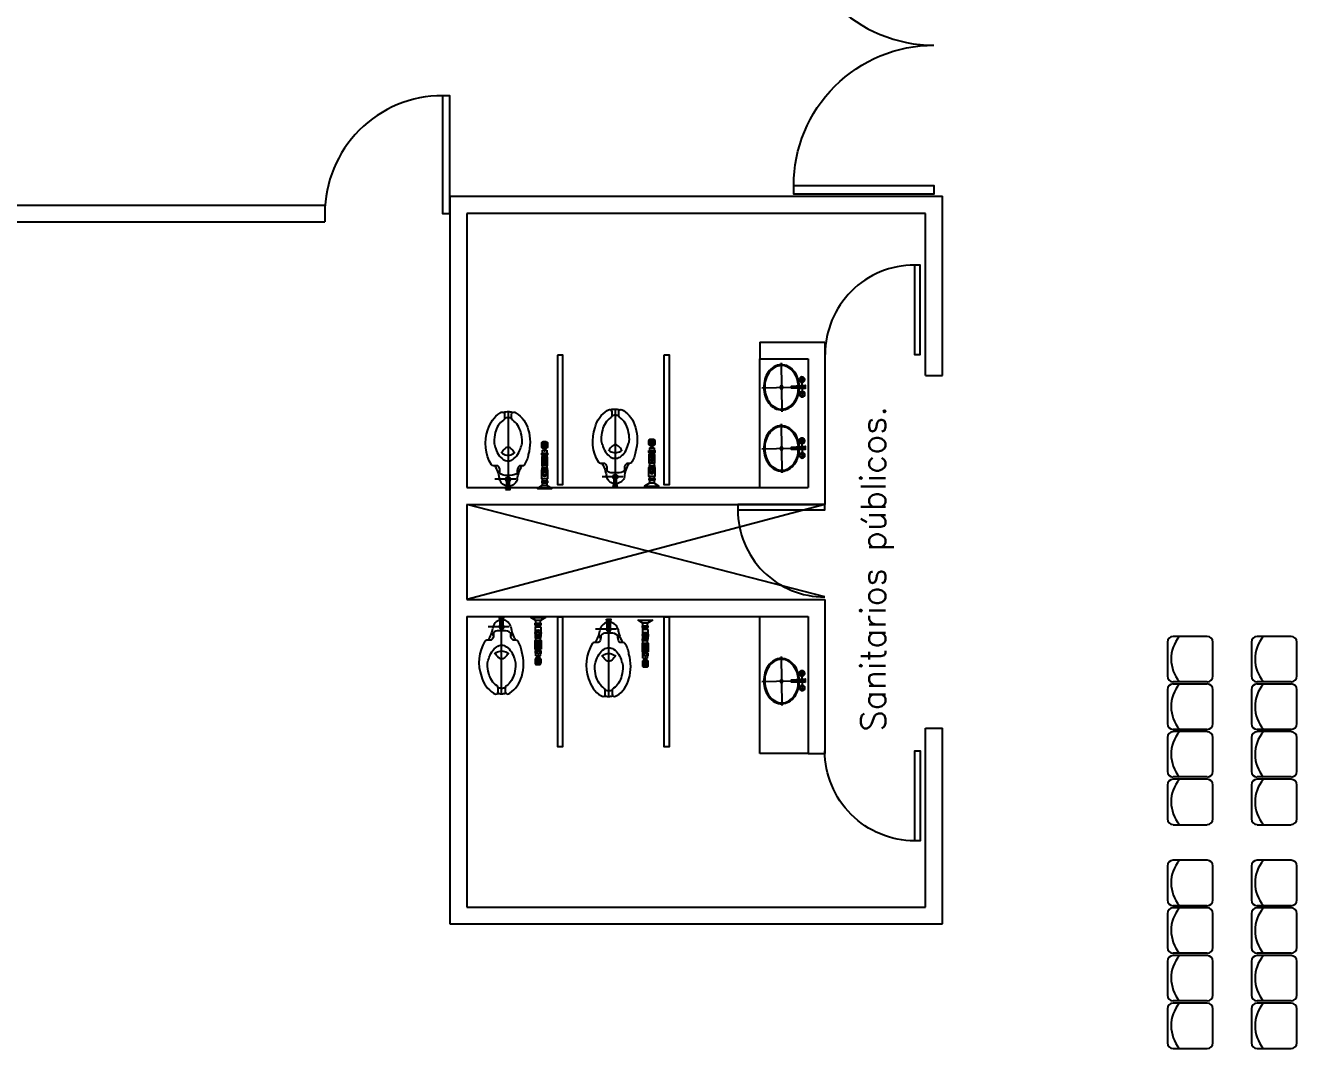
# Model space of a CAD drawing. Header units: millimetres. Extents: x -1615 to -538, y 177 to 397.
# Drawn here: x -787.87 to -776.51, y 265.32 to 274.61 of the extents above; entities that cross this region are included whole.
import ezdxf
from ezdxf.enums import TextEntityAlignment as Align

# ---------------------------------------------------------------- set-up
doc = ezdxf.new("R2010")
doc.units = ezdxf.units.MM
for name, color, linetype in [('LINEA COLINDANDE', 7, 'Continuous'), ('LOCALES', 2, 'Continuous'), ('MOB', 7, 'Continuous'), ('MUEBLES', 9, 'Continuous'), ('MUROS', 1, 'Continuous'), ('MUROS2', 9, 'Continuous'), ('VENTANAS', 4, 'Continuous')]:
    doc.layers.add(name, color=color, linetype=linetype)
doc.styles.add('ROMANS', font='ROMANS.shx')

# ---------------------------------------------------------------- blocks, each defined once
blk = doc.blocks.new('OVALIN')
for p, q in [((0, -0.482), (0, 0)), ((0.11, -0.04), (-0.11, -0.04)), ((0.27, -0.267), (-0.27, -0.267))]:
    blk.add_line(p, q)
blk.add_lwpolyline([(0.017, -0.071, -0.057947), (0.094, -0.084, -0.080358), (0.171, -0.123, -0.109726), (0.229, -0.189, -0.129522), (0.25, -0.266, -0.129491), (0.229, -0.343, -0.109705), (0.171, -0.409, -0.080358), (0.094, -0.448, -0.070455), (0, -0.462, -0.070437), (-0.094, -0.448, -0.080344), (-0.171, -0.409, -0.109805), (-0.23, -0.343, -0.12938), (-0.25, -0.266, -0.129412), (-0.23, -0.189, -0.109828), (-0.171, -0.123, -0.080344), (-0.094, -0.084, -0.058052), (-0.017, -0.071, -0.05693)], format="xyb")
at = {"elevation": 0.472}
blk.add_lwpolyline([(0.016, -0.081, -0.057902), (0.091, -0.094, -0.080358), (0.165, -0.131, -0.109781), (0.221, -0.194, -0.129604), (0.24, -0.266, -0.129578), (0.221, -0.338, -0.109763), (0.165, -0.401, -0.080358), (0.091, -0.438, -0.070455), (0, -0.452, -0.070437), (-0.091, -0.438, -0.080344), (-0.165, -0.401, -0.109849), (-0.221, -0.338, -0.129486), (-0.24, -0.266, -0.129512), (-0.221, -0.194, -0.109867), (-0.165, -0.131, -0.080344), (-0.091, -0.094, -0.058006), (-0.016, -0.081, -0.05693)], format="xyb", dxfattribs=at)
for points in [[(-0.105, -0.04, 0.119733), (-0.08, -0.065, 0.119733), (-0.055, -0.04, 0.119733), (-0.08, -0.014, 0.119733)], [(0.105, -0.04, -0.119733), (0.08, -0.065, -0.119733), (0.055, -0.04, -0.119733), (0.08, -0.014, -0.119733)]]:
    blk.add_lwpolyline(points, format="xyb", close=True)
blk.add_lwpolyline([(-0.02, -0.007), (-0.013, -0.157), (0.012, -0.157), (0.02, -0.007)], close=True)
for centre, radius in [((-0.08, -0.04), 0.03), ((-0.08, -0.04), 0.00268), ((0.08, -0.04), 0.03), ((0.08, -0.04), 0.00268), ((0, -0.266, 0.472), 0.0157)]:
    blk.add_circle(centre, radius)
blk = doc.blocks.new('A$C18552169')
at = {"layer": 'MUROS2'}
for p, q in [((-0.569, 0.283), (-0.569, 0.976)), ((-0.268, 0.899), (-0.268, 0.916)), ((-0.268, 0.916), (-0.216, 0.916)), ((-0.263, 0.916), (-0.263, 0.94)), ((-0.254, 0.916), (-0.254, 0.899)), ((-0.23, 0.916), (-0.23, 0.899)), ((-0.221, 0.916), (-0.221, 0.94)), ((-0.216, 0.899), (-0.216, 0.916)), ((0.389, 0.261), (0.389, 0.954)), ((0.695, 0.894), (0.695, 0.918)), ((0.736, 0.894), (0.736, 0.918)), ((-0.5, 0.885), (-0.687, 0.885)), ((-0.268, 0.899), (-0.216, 0.899)), ((-0.266, 0.782), (-0.266, 0.8)), ((-0.263, 0.881), (-0.263, 0.899)), ((-0.254, 0.8), (-0.254, 0.782)), ((-0.23, 0.8), (-0.23, 0.782)), ((-0.221, 0.881), (-0.221, 0.899)), ((-0.218, 0.782), (-0.218, 0.8)), ((0.457, 0.863), (0.271, 0.863)), ((0.69, 0.877), (0.69, 0.894)), ((0.69, 0.894), (0.742, 0.894)), ((0.69, 0.877), (0.742, 0.877)), ((0.695, 0.86), (0.695, 0.877)), ((0.703, 0.894), (0.703, 0.877)), ((0.728, 0.894), (0.728, 0.877)), ((0.736, 0.86), (0.736, 0.877)), ((0.742, 0.877), (0.742, 0.894)), ((-0.266, 0.782), (-0.218, 0.782)), ((-0.253, 0.74), (-0.264, 0.722)), ((-0.253, 0.703), (-0.264, 0.722)), ((-0.263, 0.761), (-0.263, 0.782)), ((-0.263, 0.667), (-0.263, 0.684)), ((-0.231, 0.74), (-0.253, 0.74)), ((-0.231, 0.703), (-0.253, 0.703)), ((-0.231, 0.74), (-0.22, 0.722)), ((-0.231, 0.703), (-0.22, 0.722)), ((-0.221, 0.761), (-0.221, 0.782)), ((-0.221, 0.667), (-0.221, 0.684)), ((0.692, 0.761), (0.692, 0.778)), ((0.692, 0.761), (0.739, 0.761)), ((0.705, 0.719), (0.694, 0.7)), ((0.705, 0.681), (0.694, 0.7)), ((0.695, 0.739), (0.695, 0.761)), ((0.703, 0.778), (0.703, 0.761)), ((0.727, 0.719), (0.705, 0.719)), ((0.727, 0.719), (0.737, 0.7)), ((0.727, 0.681), (0.737, 0.7)), ((0.728, 0.778), (0.728, 0.761)), ((0.736, 0.739), (0.736, 0.761)), ((0.739, 0.761), (0.739, 0.778)), ((-0.268, 0.587), (-0.216, 0.587)), ((-0.268, 0.577), (-0.216, 0.577)), ((-0.267, 0.597), (-0.217, 0.597)), ((-0.263, 0.626), (-0.263, 0.65)), ((-0.263, 0.626), (-0.247, 0.626)), ((-0.254, 0.667), (-0.254, 0.65)), ((-0.237, 0.632), (-0.247, 0.632)), ((-0.247, 0.606), (-0.247, 0.632)), ((-0.237, 0.606), (-0.237, 0.632)), ((-0.237, 0.626), (-0.221, 0.626)), ((-0.23, 0.667), (-0.23, 0.65)), ((-0.221, 0.626), (-0.221, 0.65)), ((0.69, 0.575), (0.741, 0.575)), ((0.695, 0.645), (0.695, 0.662)), ((0.695, 0.604), (0.695, 0.628)), ((0.695, 0.604), (0.711, 0.604)), ((0.703, 0.645), (0.703, 0.628)), ((0.727, 0.681), (0.705, 0.681)), ((0.721, 0.61), (0.711, 0.61)), ((0.711, 0.585), (0.711, 0.61)), ((0.721, 0.585), (0.721, 0.61)), ((0.721, 0.604), (0.736, 0.604)), ((0.728, 0.645), (0.728, 0.628)), ((0.736, 0.645), (0.736, 0.662)), ((0.736, 0.604), (0.736, 0.628)), ((-0.268, 0.568), (-0.216, 0.568)), ((-0.267, 0.558), (-0.217, 0.558)), ((0.69, 0.565), (0.742, 0.565)), ((0.69, 0.555), (0.742, 0.555)), ((0.69, 0.546), (0.742, 0.546)), ((0.69, 0.536), (0.741, 0.536))]:
    blk.add_line(p, q, dxfattribs=at)
for points in [[(-0.59, 0.976), (-0.549, 0.976), (-0.553, 0.958), (-0.586, 0.958)], [(-0.585, 0.958), (-0.554, 0.958), (-0.554, 0.953), (-0.585, 0.953)], [(-0.221, 0.94), (-0.263, 0.94), (-0.307, 0.967), (-0.177, 0.967)], [(0.368, 0.954), (0.409, 0.954), (0.405, 0.936), (0.372, 0.936)], [(0.373, 0.936), (0.404, 0.936), (0.404, 0.931), (0.373, 0.931)], [(0.736, 0.918), (0.695, 0.918), (0.651, 0.945), (0.78, 0.945)], [(-0.216, 0.881), (-0.268, 0.881), (-0.268, 0.8), (-0.216, 0.8)], [(0.742, 0.86), (0.69, 0.86), (0.69, 0.778), (0.742, 0.778)], [(-0.216, 0.684), (-0.268, 0.684), (-0.268, 0.761), (-0.216, 0.761)], [(0.742, 0.662), (0.69, 0.662), (0.69, 0.739), (0.742, 0.739)], [(-0.268, 0.65), (-0.216, 0.65), (-0.216, 0.667), (-0.268, 0.667)], [(0.69, 0.628), (0.742, 0.628), (0.742, 0.645), (0.69, 0.645)]]:
    blk.add_lwpolyline(points, close=True, dxfattribs=at)
for points in [[(-0.557, 0.953), (-0.557, 0.885, -1), (-0.582, 0.885), (-0.582, 0.953)], [(0.401, 0.931), (0.401, 0.863, -1), (0.376, 0.863), (0.376, 0.931)], [(-0.441, 0.765), (-0.466, 0.765, -0.254955), (-0.486, 0.808), (-0.486, 0.829, 0.181863), (-0.55, 0.85), (-0.593, 0.85, 0.233721), (-0.641, 0.829), (-0.641, 0.808, -0.254955), (-0.661, 0.765), (-0.699, 0.765, 0.255365), (-0.717, 0.756, 0.225319), (-0.749, 0.442, 0.081507), (-0.708, 0.356, 0.106956), (-0.641, 0.293, 0.024221), (-0.629, 0.286, 0.551249), (-0.599, 0.305), (-0.599, 0.339, 0.25566), (-0.609, 0.356, -0.111287), (-0.656, 0.404, -0.076383), (-0.683, 0.468, -0.063316), (-0.694, 0.552, -0.116242), (-0.683, 0.597, -0.076383), (-0.656, 0.661, -0.107132), (-0.611, 0.707, -0.147565), (-0.568, 0.72, -0.147565), (-0.526, 0.707, -0.107132), (-0.481, 0.661, -0.076383), (-0.454, 0.597, -0.116242), (-0.443, 0.552, -0.063316), (-0.454, 0.468, -0.076383), (-0.481, 0.404, -0.107132), (-0.526, 0.358, -0.007233), (-0.528, 0.356, 0.258993), (-0.537, 0.339), (-0.537, 0.305, 0.551249), (-0.508, 0.286, 0.024221), (-0.496, 0.293, 0.106956), (-0.429, 0.356, 0.081507), (-0.388, 0.442, 0.069614), (-0.372, 0.552, 0.069614), (-0.388, 0.662, 0.125304), (-0.425, 0.758, 0.222257)], [(0.517, 0.743), (0.492, 0.743, -0.254955), (0.471, 0.786), (0.471, 0.808, 0.181863), (0.408, 0.828), (0.364, 0.828, 0.233721), (0.317, 0.808), (0.317, 0.786, -0.254955), (0.296, 0.743), (0.258, 0.743, 0.255365), (0.241, 0.734, 0.225319), (0.209, 0.421, 0.081507), (0.25, 0.334, 0.106956), (0.317, 0.271, 0.024221), (0.329, 0.264, 0.551249), (0.358, 0.283), (0.358, 0.317, 0.25566), (0.349, 0.334, -0.111287), (0.302, 0.382, -0.076383), (0.274, 0.446, -0.063316), (0.264, 0.53, -0.116242), (0.274, 0.575, -0.076383), (0.302, 0.639, -0.107132), (0.347, 0.686, -0.147565), (0.389, 0.698, -0.147565), (0.432, 0.686, -0.107132), (0.477, 0.639, -0.076383), (0.504, 0.575, -0.116242), (0.515, 0.53, -0.063316), (0.504, 0.446, -0.076383), (0.477, 0.382, -0.107132), (0.432, 0.336, -0.007233), (0.43, 0.334, 0.258993), (0.42, 0.317), (0.42, 0.283, 0.551249), (0.45, 0.264, 0.024221), (0.462, 0.271, 0.106956), (0.529, 0.334, 0.081507), (0.57, 0.421, 0.069614), (0.585, 0.53, 0.069614), (0.57, 0.64, 0.125304), (0.533, 0.736, 0.222257)], [(-0.216, 0.594, 0.414214), (-0.229, 0.606), (-0.255, 0.606, 0.414214), (-0.268, 0.594), (-0.268, 0.561, 0.414214), (-0.255, 0.548), (-0.229, 0.548, 0.414214), (-0.216, 0.561)], [(0.742, 0.572, 0.414214), (0.729, 0.585), (0.703, 0.585, 0.414214), (0.69, 0.572), (0.69, 0.539, 0.414214), (0.703, 0.526), (0.729, 0.526, 0.414214), (0.742, 0.539)]]:
    blk.add_lwpolyline(points, format="xyb", close=True, dxfattribs=at)
for points in [[(-0.632, 0.643, -0.029468), (-0.617, 0.654, -0.147565), (-0.568, 0.669, -0.147565), (-0.52, 0.654, -0.029468), (-0.505, 0.643, -0.076383)], [(-0.568, 0.598, -0.147565), (-0.588, 0.604, -0.107132), (-0.621, 0.638, -0.014204), (-0.626, 0.647, -0.063316)], [(-0.511, 0.647, -0.014204), (-0.516, 0.638, -0.107132), (-0.549, 0.604, -0.147565), (-0.568, 0.598, -0.147565)], [(0.326, 0.621, -0.029468), (0.341, 0.632, -0.147565), (0.389, 0.647, -0.147565), (0.438, 0.632, -0.029468), (0.453, 0.621, -0.076383)], [(0.389, 0.576, -0.147565), (0.37, 0.582, -0.107132), (0.337, 0.616, -0.014204), (0.332, 0.625, -0.063316)], [(0.447, 0.625, -0.014204), (0.442, 0.616, -0.107132), (0.409, 0.582, -0.147565), (0.389, 0.576, -0.147565)], [(-0.533, 0.288, -0.069686), (-0.568, 0.283, -0.075487), (-0.607, 0.289, -0.106956)], [(-0.568, 0.334, -0.089637), (-0.599, 0.34, -0.107132)], [(-0.538, 0.34, -0.089657), (-0.568, 0.334, -0.147565)], [(0.423, 0.265, -0.069686), (0.387, 0.26, -0.075487), (0.349, 0.265, -0.106956)], [(0.389, 0.312, -0.089637), (0.359, 0.318, -0.107132)], [(0.42, 0.318, -0.089657), (0.389, 0.312, -0.147565)]]:
    blk.add_lwpolyline(points, format="xyb", dxfattribs=at)
for centre, radius in [((-0.242, 0.831), 0.0259), ((-0.242, 0.822), 0.0186), ((-0.242, 0.813), 0.00873), ((0.716, 0.809), 0.0259), ((0.716, 0.8), 0.0186), ((0.716, 0.792), 0.00873), ((-0.242, 0.722), 0.0259), ((-0.242, 0.722), 0.00862), ((0.716, 0.7), 0.0259), ((0.716, 0.7), 0.00862)]:
    blk.add_circle(centre, radius, dxfattribs=at)
for centre, radius, start, end in [((-0.565, 0.864), 0.0826, 101.3972, 175.2586), ((-0.565, 0.864), 0.0826, 14.5524, 83.8387), ((0.392, 0.842), 0.0826, 101.3972, 175.2586), ((0.392, 0.842), 0.0826, 14.5524, 83.8387), ((-0.983, 0.935), 0.342, 330.1833, 349.1683), ((-0.641, 0.816), 0.00875, 90.1307, 269.8695), ((-0.569, 0.885), 0.0206, 127.5996, 52.4007), ((-0.569, 0.885), 0.0166, 139.4233, 40.5769), ((-0.486, 0.816), 0.00875, 270.1307, 89.8695), ((-0.148, 0.935), 0.342, 188.4622, 209.8169), ((-0.026, 0.913), 0.342, 330.1833, 349.1683), ((0.317, 0.795), 0.00875, 90.1307, 269.8695), ((0.389, 0.863), 0.0206, 127.5996, 52.4007), ((0.389, 0.863), 0.0166, 139.4233, 40.5769), ((0.471, 0.795), 0.00875, 270.1307, 89.8695), ((0.81, 0.913), 0.342, 188.4622, 209.8169)]:
    blk.add_arc(centre, radius, start, end, dxfattribs=at)

msp = doc.modelspace()

# ---------------------------------------------------------------- hatches: boundary and pattern name
at = {"layer": 'MOB'}
h = msp.add_hatch(dxfattribs=at)
h.set_pattern_fill('AR-SAND', color=3, scale=0.03, style=0)
h.set_pattern_definition([(37.5, (-1402.8785, 253.7085), (-0.048001, 1.4682397), [0, -1.15824, 0, -1.2954, 0, -1.23825]), (7.5, (-1402.8785, 253.7085), (1.34857, 2.1504753), [0, -0.62484, 0, -1.04394, 0, -0.40005]), (327.5, (-1403.8158, 253.7085), (2.372977, 0.0043116), [0, -0.381, 0, -1.3716, 0, -1.7907]), (317.5, (-1403.8158, 253.7085), (2.2906694, 0.668788), [0, -0.1905, 0, -0.89916, 0, -1.0287])])
h.paths.add_polyline_path([(-758.837, 347.215), (-812.758, 335.518), (-812.758, 334.673), (-803.9, 334.673), (-803.9, 329.947), (-799.313, 325.307), (-782.89, 325.307), (-782.89, 328.837), (-770.72, 328.837), (-770.72, 325.456), (-758.098, 325.456), (-758.098, 303.87), (-760.597, 303.87), (-760.597, 297.006), (-760.508, 297.006), (-760.508, 296.905), (-758.397, 296.905), (-758.397, 296.975), (-757.997, 296.975), (-757.997, 296.575), (-758.097, 296.575), (-758.097, 283.471), (-757.975, 283.471), (-757.975, 283.071), (-758.375, 283.071), (-758.375, 283.155), (-760.375, 283.155), (-760.375, 283.044), (-760.597, 283.044), (-760.597, 279.854), (-760.455, 279.854), (-760.455, 279.705), (-746.972, 279.705), (-746.972, 272.855), (-749.274, 272.855), (-749.274, 265.205), (-745.307, 265.205), (-745.307, 253.28), (-736.306, 250.855), (-741.501, 261.951)])
h.paths.add_polyline_path([(-804.753, 325.526), (-813.904, 325.526), (-813.904, 323.04), (-804.753, 323.04, 1)])
h.paths.add_polyline_path([(-793.647, 300.355), (-811.904, 300.355, 0.414214), (-813.754, 298.505), (-813.754, 296.366, 0.414214), (-811.904, 294.516), (-809.75, 294.516), (-812.618, 297.384), (-810.638, 299.364), (-808.978, 297.704), (-806.998, 299.684), (-805.338, 298.024), (-803.678, 299.684), (-798.51, 294.516), (-796.147, 294.516), (-796.147, 296.613), (-796.208, 296.613), (-796.208, 297.013), (-795.808, 297.013), (-795.808, 296.905), (-793.688, 296.905), (-793.688, 297.074), (-793.647, 297.074)])
h.paths.add_polyline_path([(-803.388, 289.162), (-812.035, 289.162, 1), (-812.035, 285.962), (-803.388, 285.962, 1)])
h.paths.add_polyline_path([(-799.655, 280.258, 0.414214), (-800.005, 280.608), (-808.772, 280.608), (-808.772, 279.83), (-808.372, 279.83), (-808.372, 279.73), (-805.772, 279.73), (-805.772, 279.83), (-805.372, 279.83), (-805.372, 279.73), (-802.772, 279.73), (-802.772, 279.83), (-802.372, 279.83), (-802.372, 279.73), (-799.772, 279.73), (-799.772, 279.83), (-799.655, 279.83)], flags=17)
h.paths.add_polyline_path([(-808.722, 254.706), (-812.247, 254.706), (-812.247, 274.904), (-810.647, 274.904), (-810.647, 280.608), (-810.904, 280.608, 0.414214), (-813.754, 277.758), (-813.754, 253.219, 0.315329), (-806.85, 243.36), (-785.107, 237.258, 0.496821), (-778.947, 241.928), (-778.947, 245.98), (-808.722, 245.98)])
h.paths.add_polyline_path([(-753.647, 257.705), (-763.747, 257.705), (-763.747, 261.081), (-765.147, 261.081), (-765.147, 257.78, -1), (-770.297, 257.78), (-770.297, 261.081), (-772.147, 261.08), (-772.147, 257.774, 0.413999), (-767.725, 253.355), (-753.647, 253.355)], flags=17)
h.paths.add_polyline_path([(-754.727, 229.822, 0.978274), (-755.051, 228.667), (-737.051, 223.615), (-736.65, 225.175)])
h = msp.add_hatch(dxfattribs=at)
h.set_pattern_fill('GRASS', color=3, scale=0.05, style=0)
h.set_pattern_definition([(90, (-1505.3727, 255.352), (-0.898025, 0.898025), [0.238125, -1.557925]), (45, (-1505.3727, 255.352), (-0.8980256, 0.8980256), [0.238125, -1.031875]), (135, (-1505.3727, 255.352), (-0.8980256, -0.8980256), [0.238125, -1.031875])])
h.paths.add_polyline_path([(-758.837, 347.215), (-812.758, 335.518), (-812.758, 334.673), (-803.9, 334.673), (-803.9, 329.947), (-799.313, 325.307), (-782.89, 325.307), (-782.89, 328.837), (-770.72, 328.837), (-770.72, 325.456), (-758.098, 325.456), (-758.098, 303.87), (-760.597, 303.87), (-760.597, 297.006), (-760.508, 297.006), (-760.508, 296.905), (-758.397, 296.905), (-758.397, 296.975), (-757.997, 296.975), (-757.997, 296.575), (-758.097, 296.575), (-758.097, 283.471), (-757.975, 283.471), (-757.975, 283.071), (-758.375, 283.071), (-758.375, 283.155), (-760.375, 283.155), (-760.375, 283.044), (-760.597, 283.044), (-760.597, 279.854), (-760.455, 279.854), (-760.455, 279.705), (-746.972, 279.705), (-746.972, 272.855), (-749.274, 272.855), (-749.274, 265.205), (-745.307, 265.205), (-745.307, 253.28), (-736.306, 250.855), (-741.501, 261.951)])
h.paths.add_polyline_path([(-804.753, 325.526), (-813.904, 325.526), (-813.904, 323.04), (-804.753, 323.04, 1)])
h.paths.add_polyline_path([(-793.647, 300.355), (-811.904, 300.355, 0.414214), (-813.754, 298.505), (-813.754, 296.366, 0.414214), (-811.904, 294.516), (-809.75, 294.516), (-812.618, 297.384), (-810.638, 299.364), (-808.978, 297.704), (-806.998, 299.684), (-805.338, 298.024), (-803.678, 299.684), (-798.51, 294.516), (-796.147, 294.516), (-796.147, 296.613), (-796.208, 296.613), (-796.208, 297.013), (-795.808, 297.013), (-795.808, 296.905), (-793.688, 296.905), (-793.688, 297.074), (-793.647, 297.074)])
h.paths.add_polyline_path([(-803.388, 289.162), (-812.035, 289.162, 1), (-812.035, 285.962), (-803.388, 285.962, 1)])
h.paths.add_polyline_path([(-799.655, 280.258, 0.414214), (-800.005, 280.608), (-808.772, 280.608), (-808.772, 279.83), (-808.372, 279.83), (-808.372, 279.73), (-805.772, 279.73), (-805.772, 279.83), (-805.372, 279.83), (-805.372, 279.73), (-802.772, 279.73), (-802.772, 279.83), (-802.372, 279.83), (-802.372, 279.73), (-799.772, 279.73), (-799.772, 279.83), (-799.655, 279.83)], flags=17)
h.paths.add_polyline_path([(-808.722, 254.706), (-812.247, 254.706), (-812.247, 274.904), (-810.647, 274.904), (-810.647, 280.608), (-810.904, 280.608, 0.414214), (-813.754, 277.758), (-813.754, 253.219, 0.315329), (-806.85, 243.36), (-785.107, 237.258, 0.496821), (-778.947, 241.928), (-778.947, 245.98), (-808.722, 245.98)])
h.paths.add_polyline_path([(-753.647, 257.705), (-763.747, 257.705), (-763.747, 261.081), (-765.147, 261.081), (-765.147, 257.78, -1), (-770.297, 257.78), (-770.297, 261.081), (-772.147, 261.08), (-772.147, 257.774, 0.413999), (-767.725, 253.355), (-753.647, 253.355)], flags=17)
h.paths.add_polyline_path([(-754.727, 229.822, 0.978274), (-755.051, 228.667), (-737.051, 223.615), (-736.65, 225.175)])

# ---------------------------------------------------------------- linework, layer by layer
at = {"color": 253}
for p, q in [((-777.667, 269.101), (-777.667, 268.797)), ((-777.313, 269.152), (-777.617, 269.152)), ((-777.262, 268.797), (-777.262, 269.101)), ((-776.917, 269.101), (-776.917, 268.797)), ((-776.563, 269.152), (-776.867, 269.152)), ((-776.512, 268.797), (-776.512, 269.101)), ((-777.313, 268.746), (-777.617, 268.746)), ((-777.313, 268.726), (-777.617, 268.726)), ((-776.563, 268.746), (-776.867, 268.746)), ((-776.563, 268.726), (-776.867, 268.726)), ((-777.667, 268.676), (-777.667, 268.372)), ((-777.262, 268.372), (-777.262, 268.676)), ((-776.917, 268.676), (-776.917, 268.372)), ((-776.512, 268.372), (-776.512, 268.676)), ((-777.667, 268.25), (-777.667, 267.946)), ((-777.313, 268.321), (-777.617, 268.321)), ((-777.313, 268.301), (-777.617, 268.301)), ((-777.262, 267.946), (-777.262, 268.25)), ((-776.917, 268.25), (-776.917, 267.946)), ((-776.563, 268.321), (-776.867, 268.321)), ((-776.563, 268.301), (-776.867, 268.301)), ((-776.512, 267.946), (-776.512, 268.25)), ((-777.667, 267.825), (-777.667, 267.521)), ((-777.313, 267.896), (-777.617, 267.896)), ((-777.313, 267.876), (-777.617, 267.876)), ((-777.262, 267.521), (-777.262, 267.825)), ((-776.917, 267.825), (-776.917, 267.521)), ((-776.563, 267.896), (-776.867, 267.896)), ((-776.563, 267.876), (-776.867, 267.876)), ((-776.512, 267.521), (-776.512, 267.825)), ((-777.617, 267.47), (-777.313, 267.47)), ((-776.867, 267.47), (-776.563, 267.47)), ((-777.313, 267.152), (-777.617, 267.152)), ((-776.563, 267.152), (-776.867, 267.152)), ((-777.667, 267.101), (-777.667, 266.797)), ((-777.262, 266.797), (-777.262, 267.101)), ((-776.917, 267.101), (-776.917, 266.797)), ((-776.512, 266.797), (-776.512, 267.101)), ((-777.667, 266.676), (-777.667, 266.372)), ((-777.313, 266.746), (-777.617, 266.746)), ((-777.313, 266.726), (-777.617, 266.726)), ((-777.262, 266.372), (-777.262, 266.676)), ((-776.917, 266.676), (-776.917, 266.372)), ((-776.563, 266.746), (-776.867, 266.746)), ((-776.563, 266.726), (-776.867, 266.726)), ((-776.512, 266.372), (-776.512, 266.676)), ((-777.313, 266.321), (-777.617, 266.321)), ((-776.563, 266.321), (-776.867, 266.321)), ((-777.667, 266.25), (-777.667, 265.946)), ((-777.313, 266.301), (-777.617, 266.301)), ((-777.262, 265.946), (-777.262, 266.25)), ((-776.917, 266.25), (-776.917, 265.946)), ((-776.563, 266.301), (-776.867, 266.301)), ((-776.512, 265.946), (-776.512, 266.25)), ((-777.313, 265.896), (-777.617, 265.896)), ((-777.313, 265.876), (-777.617, 265.876)), ((-776.563, 265.896), (-776.867, 265.896)), ((-776.563, 265.876), (-776.867, 265.876)), ((-777.667, 265.825), (-777.667, 265.521)), ((-777.262, 265.521), (-777.262, 265.825)), ((-776.917, 265.825), (-776.917, 265.521)), ((-776.512, 265.521), (-776.512, 265.825)), ((-777.617, 265.47), (-777.313, 265.47)), ((-776.867, 265.47), (-776.563, 265.47))]:
    msp.add_line(p, q, dxfattribs=at)
for centre, radius, start, end in [((-777.617, 269.101), 0.0507, 90, 180), ((-777.323, 268.95), 0.312, 139.6709, 220.7989), ((-777.313, 269.101), 0.0507, 360, 90), ((-776.867, 269.101), 0.0507, 90, 180), ((-776.573, 268.95), 0.312, 139.6709, 220.7989), ((-776.563, 269.101), 0.0507, 360, 90), ((-777.617, 268.797), 0.0507, 180, 270), ((-777.617, 268.676), 0.0507, 90, 180), ((-777.323, 268.525), 0.312, 139.6709, 220.7989), ((-777.313, 268.797), 0.0507, 270, 360), ((-777.313, 268.676), 0.0507, 360, 90), ((-776.867, 268.797), 0.0507, 180, 270), ((-776.867, 268.676), 0.0507, 90, 180), ((-776.573, 268.525), 0.312, 139.6709, 220.7989), ((-776.563, 268.797), 0.0507, 270, 360), ((-776.563, 268.676), 0.0507, 360, 90), ((-777.617, 268.372), 0.0507, 180, 270), ((-777.313, 268.372), 0.0507, 270, 360), ((-776.867, 268.372), 0.0507, 180, 270), ((-776.563, 268.372), 0.0507, 270, 360), ((-777.617, 268.25), 0.0507, 90, 180), ((-777.323, 268.099), 0.312, 139.6709, 220.7989), ((-777.313, 268.25), 0.0507, 360, 90), ((-776.867, 268.25), 0.0507, 90, 180), ((-776.573, 268.099), 0.312, 139.6709, 220.7989), ((-776.563, 268.25), 0.0507, 360, 90), ((-777.617, 267.946), 0.0507, 180, 270), ((-777.313, 267.946), 0.0507, 270, 360), ((-776.867, 267.946), 0.0507, 180, 270), ((-776.563, 267.946), 0.0507, 270, 360), ((-777.617, 267.825), 0.0507, 90, 180), ((-777.323, 267.674), 0.312, 139.6709, 220.7989), ((-777.313, 267.825), 0.0507, 360, 90), ((-776.867, 267.825), 0.0507, 90, 180), ((-776.573, 267.674), 0.312, 139.6709, 220.7989), ((-776.563, 267.825), 0.0507, 360, 90), ((-777.617, 267.521), 0.0507, 180, 270), ((-777.313, 267.521), 0.0507, 270, 360), ((-776.867, 267.521), 0.0507, 180, 270), ((-776.563, 267.521), 0.0507, 270, 360), ((-777.617, 267.101), 0.0507, 90, 180), ((-777.323, 266.95), 0.312, 139.6709, 220.7989), ((-777.313, 267.101), 0.0507, 360, 90), ((-776.867, 267.101), 0.0507, 90, 180), ((-776.573, 266.95), 0.312, 139.6709, 220.7989), ((-776.563, 267.101), 0.0507, 360, 90), ((-777.617, 266.797), 0.0507, 180, 270), ((-777.313, 266.797), 0.0507, 270, 360), ((-776.867, 266.797), 0.0507, 180, 270), ((-776.563, 266.797), 0.0507, 270, 360), ((-777.617, 266.676), 0.0507, 90, 180), ((-777.323, 266.525), 0.312, 139.6709, 220.7989), ((-777.313, 266.676), 0.0507, 360, 90), ((-776.867, 266.676), 0.0507, 90, 180), ((-776.573, 266.525), 0.312, 139.6709, 220.7989), ((-776.563, 266.676), 0.0507, 360, 90), ((-777.617, 266.372), 0.0507, 180, 270), ((-777.313, 266.372), 0.0507, 270, 360), ((-776.867, 266.372), 0.0507, 180, 270), ((-776.563, 266.372), 0.0507, 270, 360), ((-777.617, 266.25), 0.0507, 90, 180), ((-777.323, 266.099), 0.312, 139.6709, 220.7989), ((-777.313, 266.25), 0.0507, 360, 90), ((-776.867, 266.25), 0.0507, 90, 180), ((-776.573, 266.099), 0.312, 139.6709, 220.7989), ((-776.563, 266.25), 0.0507, 360, 90), ((-777.617, 265.946), 0.0507, 180, 270), ((-777.617, 265.825), 0.0507, 90, 180), ((-777.323, 265.674), 0.312, 139.6709, 220.7989), ((-777.313, 265.946), 0.0507, 270, 360), ((-777.313, 265.825), 0.0507, 360, 90), ((-776.867, 265.946), 0.0507, 180, 270), ((-776.867, 265.825), 0.0507, 90, 180), ((-776.573, 265.674), 0.312, 139.6709, 220.7989), ((-776.563, 265.946), 0.0507, 270, 360), ((-776.563, 265.825), 0.0507, 360, 90), ((-777.617, 265.521), 0.0507, 180, 270), ((-777.313, 265.521), 0.0507, 270, 360), ((-776.867, 265.521), 0.0507, 180, 270), ((-776.563, 265.521), 0.0507, 270, 360)]:
    msp.add_arc(centre, radius, start, end, dxfattribs=at)
at = {"layer": 'MUEBLES'}
for points in [[(-781.007, 275.686), (-779.754, 275.686), (-779.754, 275.764), (-781.007, 275.764), (-781.007, 275.686, 0.414214), (-779.754, 274.433, 0.414214)], [(-781.007, 273.18), (-779.754, 273.18), (-779.754, 273.102), (-781.007, 273.102), (-781.007, 273.18, -0.414214), (-779.754, 274.433, -0.414214)], [(-784.145, 273.982), (-784.145, 272.93), (-784.079, 272.93), (-784.079, 273.982), (-784.145, 273.982, 0.414214), (-785.197, 272.93, 0.414214)], [(-779.928, 272.469), (-779.928, 271.671), (-779.878, 271.671), (-779.878, 272.469), (-779.928, 272.469, 0.414214), (-780.726, 271.671, 0.414214)], [(-781.507, 270.282), (-780.729, 270.282), (-780.729, 270.331), (-781.507, 270.331), (-781.507, 270.282, 0.414214), (-780.729, 269.504, 0.414214)], [(-779.926, 267.326), (-779.926, 268.129), (-779.876, 268.129), (-779.876, 267.326), (-779.926, 267.326, -0.414214), (-780.729, 268.129, -0.414214)]]:
    msp.add_lwpolyline(points, format="xyb", dxfattribs=at)
at = {"layer": 'MUROS'}
for p, q in [((-784.079, 273.083), (-784.079, 266.583)), ((-784.079, 273.083), (-779.679, 273.083)), ((-779.679, 271.481), (-779.679, 273.083)), ((-788.972, 273.005), (-785.197, 273.005)), ((-785.197, 273.005), (-785.197, 272.855)), ((-783.929, 272.931), (-783.929, 270.481)), ((-779.829, 272.931), (-783.929, 272.931)), ((-779.829, 271.481), (-779.829, 272.931)), ((-788.972, 272.855), (-785.197, 272.855)), ((-781.31, 271.781), (-781.31, 271.631)), ((-781.31, 271.781), (-780.729, 271.781)), ((-780.729, 271.781), (-780.729, 270.331)), ((-781.31, 271.631), (-780.879, 271.631)), ((-780.879, 271.631), (-780.879, 270.481)), ((-779.829, 271.481), (-779.679, 271.481)), ((-783.929, 270.481), (-780.879, 270.481)), ((-783.929, 270.331), (-783.929, 269.481)), ((-783.929, 270.331), (-780.729, 270.331)), ((-783.929, 269.481), (-780.729, 269.481)), ((-780.729, 269.481), (-780.729, 268.106)), ((-783.929, 269.331), (-783.929, 266.733)), ((-783.929, 269.331), (-780.879, 269.331)), ((-780.879, 269.331), (-780.879, 268.106)), ((-779.829, 268.331), (-779.679, 268.331)), ((-779.829, 266.733), (-779.829, 268.331)), ((-779.679, 266.583), (-779.679, 268.331)), ((-780.879, 268.106), (-780.729, 268.106)), ((-783.929, 266.733), (-779.829, 266.733)), ((-784.079, 266.583), (-779.679, 266.583)), ((-779.829, 266.581), (-779.829, 266.583))]:
    msp.add_line(p, q, dxfattribs=at)
at = {"layer": 'MUROS2'}
for p, q in [((-781.31, 270.481), (-781.31, 271.631)), ((-780.729, 270.331), (-783.929, 269.481)), ((-780.729, 269.504), (-783.929, 270.331)), ((-781.31, 268.106), (-781.31, 269.331)), ((-780.879, 268.106), (-781.31, 268.106))]:
    msp.add_line(p, q, dxfattribs=at)
at = {"layer": 'VENTANAS', "linetype": 'Continuous'}
for points in [[(-783.117, 271.664), (-783.117, 270.508), (-783.069, 270.508), (-783.069, 271.664)], [(-782.167, 271.664), (-782.167, 270.508), (-782.118, 270.508), (-782.118, 271.664)], [(-783.117, 269.324), (-783.117, 268.168), (-783.069, 268.168), (-783.069, 269.324)], [(-782.167, 269.324), (-782.167, 268.168), (-782.118, 268.168), (-782.118, 269.324)]]:
    msp.add_lwpolyline(points, close=True, dxfattribs=at)

# ---------------------------------------------------------------- block references
at = {"layer": 'LINEA COLINDANDE', "linetype": 'Continuous', "xscale": -1, "rotation": 180}
msp.add_blockref('A$C18552169', (-782.991, 271.44), dxfattribs=at)
at = {"layer": 'LINEA COLINDANDE', "linetype": 'Continuous'}
msp.add_blockref('A$C18552169', (-783.049, 268.353), dxfattribs=at)
at = {"layer": 'MUROS2', "xscale": -0.8115471028416653, "yscale": 0.8115471028416774, "zscale": 0.8115471028416238, "rotation": 271.1025725802144}
for p in [(-780.9, 271.381), (-780.9, 270.835), (-780.9, 268.757)]:
    msp.add_blockref('OVALIN', p, dxfattribs=at)

# ---------------------------------------------------------------- texts
at = {"layer": 'LOCALES', "style": 'ROMANS'}
msp.add_text('Sanitarios públicos.', height=0.221, rotation=90, dxfattribs=at).set_placement((-780.187, 269.756), align=Align.CENTER)

doc.saveas('drawing.dxf')
